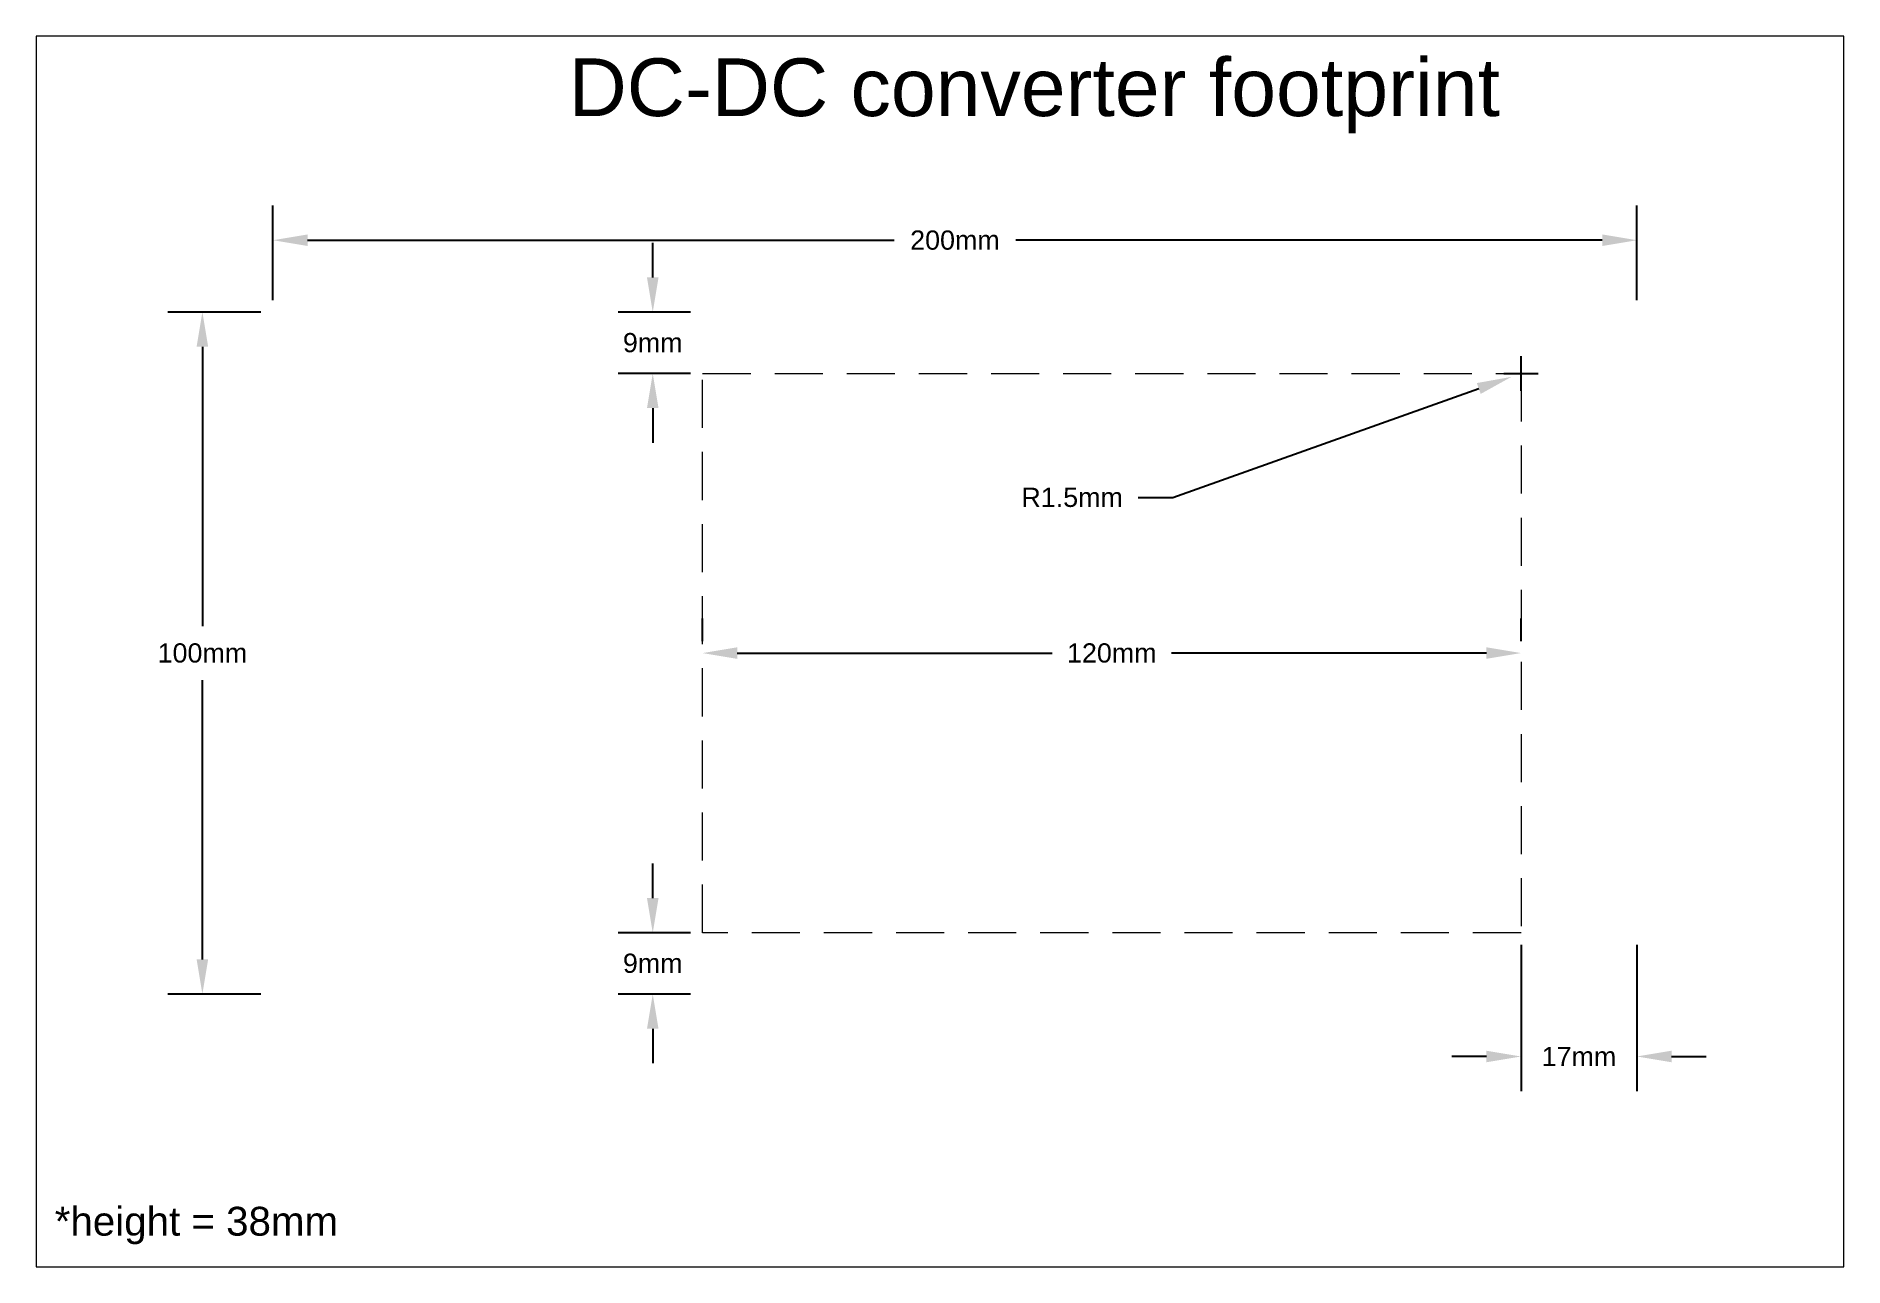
# Paper-space layout 'DC-DC' of a CAD drawing. Header units: centimetres. Extents: x 0.38 to 9.78, y 0.8 to 7.2.
import ezdxf

# ---------------------------------------------------------------- set-up
doc = ezdxf.new("R2010")
doc.units = ezdxf.units.CM
doc.header["$MEASUREMENT"] = 0
doc.linetypes.add('DASHED2', pattern=[0.375, 0.25, -0.125])
doc.styles.get("Standard").update_dxf_attribs({"font": 'Arial.ttf'})
doc.dimstyles.get("Standard").update_dxf_attribs({"dimtxt": 0.1, "dimasz": 0.18, "dimexe": 0.18, "dimexo": 0.0625, "dimgap": 0.09, "dimtad": 0, "dimtih": 1, "dimtoh": 1, "dimzin": 0, "dimdsep": 46, "dimtxsty": 'Standard', "dimcen": 0.09, "dimadec": 0, "dimazin": 0, "dimtfac": 1, "dimtofl": 0, "dimtmove": 0, "dimatfit": 3, "dimfxl": 1, "dimtolj": 1, "dimtzin": 0, "dimarcsym": 0})

# ---------------------------------------------------------------- blocks, each defined once
blk = doc.blocks.new('*D71')
at = {"color": 0, "lineweight": -2}
for p, q in [((1.6068, 5.8276), (1.6068, 6.3188)), ((8.7001, 5.8276), (8.7001, 6.3188)), ((1.7868, 6.1388), (4.837, 6.1388)), ((8.5201, 6.1388), (5.47, 6.1388))]:
    blk.add_line(p, q, dxfattribs=at)
at = {"color": 0}
for points in [[(1.7868, 6.1688), (1.7868, 6.1088), (1.6068, 6.1388)], [(8.5201, 6.1688), (8.5201, 6.1088), (8.7001, 6.1388)]]:
    blk.add_solid(points, dxfattribs=at)
at = {"layer": 'Defpoints', "color": 0}
for p in [(8.7001, 6.1388), (1.6068, 5.7651), (8.7001, 5.7651)]:
    blk.add_point(p, dxfattribs=at)
at = {"color": 0, "insert": (5.1535, 6.1388), "char_height": 0.1, "attachment_point": 5}
blk.add_mtext('\\A1;200mm', dxfattribs=at)
blk = doc.blocks.new('*D72')
at = {"color": 0, "lineweight": -2}
for p, q in [((1.5443, 5.7651), (1.06, 5.7651)), ((1.24, 5.5851), (1.24, 4.1325)), ((1.24, 2.3985), (1.24, 3.8511)), ((1.5443, 2.2185), (1.06, 2.2185))]:
    blk.add_line(p, q, dxfattribs=at)
at = {"color": 0}
for points in [[(1.21, 5.5851), (1.27, 5.5851), (1.24, 5.7651)], [(1.21, 2.3985), (1.27, 2.3985), (1.24, 2.2185)]]:
    blk.add_solid(points, dxfattribs=at)
at = {"layer": 'Defpoints', "color": 0}
for p in [(1.6068, 5.7651), (1.24, 2.2185), (1.6068, 2.2185)]:
    blk.add_point(p, dxfattribs=at)
at = {"color": 0, "insert": (1.24, 3.9918), "char_height": 0.1, "attachment_point": 5}
blk.add_mtext('\\A1;100mm', dxfattribs=at)
blk = doc.blocks.new('*D73')
at = {"color": 0, "lineweight": -2}
for p, q in [((8.0972, 2.4752), (8.0972, 1.714)), ((8.7001, 2.4752), (8.7001, 1.714)), ((7.9172, 1.894), (7.7372, 1.894)), ((8.8801, 1.894), (9.0601, 1.894))]:
    blk.add_line(p, q, dxfattribs=at)
at = {"color": 0}
for points in [[(7.9172, 1.924), (7.9172, 1.864), (8.0972, 1.894)], [(8.8801, 1.924), (8.8801, 1.864), (8.7001, 1.894)]]:
    blk.add_solid(points, dxfattribs=at)
at = {"layer": 'Defpoints', "color": 0}
for p in [(8.0972, 2.5377), (8.7001, 2.5377), (8.7001, 1.894)]:
    blk.add_point(p, dxfattribs=at)
at = {"color": 0, "insert": (8.3987, 1.894), "char_height": 0.1, "attachment_point": 5}
blk.add_mtext('\\A1;17mm', dxfattribs=at)
blk = doc.blocks.new('*D74')
at = {"color": 0, "lineweight": -2}
for p, q in [((3.582, 2.7177), (3.582, 2.8977)), ((3.7787, 2.5377), (3.402, 2.5377)), ((3.7787, 2.2185), (3.402, 2.2185)), ((3.582, 2.0385), (3.582, 1.8585))]:
    blk.add_line(p, q, dxfattribs=at)
at = {"color": 0}
for points in [[(3.552, 2.7177), (3.612, 2.7177), (3.582, 2.5377)], [(3.552, 2.0385), (3.612, 2.0385), (3.582, 2.2185)]]:
    blk.add_solid(points, dxfattribs=at)
at = {"layer": 'Defpoints', "color": 0}
for p in [(3.8412, 2.5377), (3.582, 2.2185), (3.8412, 2.2185)]:
    blk.add_point(p, dxfattribs=at)
at = {"color": 0, "insert": (3.582, 2.3781), "char_height": 0.1, "attachment_point": 5}
blk.add_mtext('\\A1;9mm', dxfattribs=at)
blk = doc.blocks.new('*D75')
at = {"color": 0, "lineweight": -2}
for p, q in [((3.582, 5.9451), (3.582, 6.1251)), ((3.7787, 5.7651), (3.402, 5.7651)), ((3.7787, 5.4459), (3.402, 5.4459)), ((3.582, 5.2659), (3.582, 5.0859))]:
    blk.add_line(p, q, dxfattribs=at)
at = {"color": 0}
for points in [[(3.552, 5.9451), (3.612, 5.9451), (3.582, 5.7651)], [(3.552, 5.2659), (3.612, 5.2659), (3.582, 5.4459)]]:
    blk.add_solid(points, dxfattribs=at)
at = {"layer": 'Defpoints', "color": 0}
for p in [(3.582, 5.7651), (3.8412, 5.7651), (3.8412, 5.4459)]:
    blk.add_point(p, dxfattribs=at)
at = {"color": 0, "insert": (3.582, 5.6055), "char_height": 0.1, "attachment_point": 5}
blk.add_mtext('\\A1;9mm', dxfattribs=at)
blk = doc.blocks.new('*D76')
at = {"color": 0, "lineweight": -2}
for p, q in [((3.8412, 4.0543), (3.8412, 4.1718)), ((8.0972, 4.0543), (8.0972, 4.1718)), ((4.0212, 3.9918), (5.6589, 3.9918)), ((7.9172, 3.9918), (6.2795, 3.9918))]:
    blk.add_line(p, q, dxfattribs=at)
at = {"color": 0}
for points in [[(4.0212, 4.0218), (4.0212, 3.9618), (3.8412, 3.9918)], [(7.9172, 4.0218), (7.9172, 3.9618), (8.0972, 3.9918)]]:
    blk.add_solid(points, dxfattribs=at)
at = {"layer": 'Defpoints', "color": 0}
for p in [(3.8412, 3.9918), (8.0972, 3.9918), (8.0972, 3.9918)]:
    blk.add_point(p, dxfattribs=at)
at = {"color": 0, "insert": (5.9692, 3.9918), "char_height": 0.1, "attachment_point": 5}
blk.add_mtext('\\A1;120mm', dxfattribs=at)
blk = doc.blocks.new('*D77')
at = {"color": 0, "lineweight": -2}
for p, q in [((8.0972, 5.3559), (8.0972, 5.5359)), ((6.286, 4.8011), (7.8775, 5.3677)), ((8.0072, 5.4459), (8.1872, 5.4459)), ((6.106, 4.8011), (6.286, 4.8011))]:
    blk.add_line(p, q, dxfattribs=at)
at = {"color": 0}
blk.add_solid([(7.8675, 5.396), (7.8876, 5.3395), (8.0471, 5.4281)], dxfattribs=at)
at = {"layer": 'Defpoints', "color": 0}
for p in [(8.0471, 5.4281, -12.4939), (8.0972, 5.4459, -12.4939)]:
    blk.add_point(p, dxfattribs=at)
at = {"color": 0, "insert": (5.7629, 4.8011), "char_height": 0.1, "attachment_point": 5}
blk.add_mtext('\\A1;R1.5mm', dxfattribs=at)

psp = doc.layouts.new('DC-DC')

# ---------------------------------------------------------------- linework, layer by layer
at = {"color": 5, "linetype": 'DASHED2', "lineweight": 5}
for p, q in [((3.8412, 5.4459), (8.0972, 5.4459)), ((3.8412, 2.5377), (3.8412, 5.4459)), ((8.0972, 5.4459), (8.0972, 2.5377)), ((8.0972, 2.5377), (3.8412, 2.5377))]:
    psp.add_line(p, q, dxfattribs=at)

# ---------------------------------------------------------------- texts
at = {"color": 5}
for s, height, p in [('DC-DC converter footprint', 0.3, (3.1442, 6.7843)), ('*height = 38mm', 0.15, (0.4722, 0.9622))]:
    psp.add_text(s, height=height, dxfattribs=at).set_placement(p)

# ---------------------------------------------------------------- dimensions: what is measured, and where the dimension line sits
for p1, p2, distance, text, picture, middle in [((1.6068, 5.7651), (8.7001, 5.7651), 0.3737, '200mm', '*D71', (5.1535, 6.1388)), ((3.8412, 5.4459), (3.8412, 5.7651), 0.2593, '9mm', '*D75', (3.582, 5.6055)), ((1.6068, 5.7651), (1.6068, 2.2185), -0.3668, '100mm', '*D72', (1.24, 3.9918)), ((3.8412, 2.5377), (3.8412, 2.2185), -0.2593, '9mm', '*D74', (3.582, 2.3781)), ((8.0972, 2.5377), (8.7001, 2.5377), -0.6437, '17mm', '*D73', (8.3987, 1.894))]:
    dim = psp.add_aligned_dim(p1=p1, p2=p2, distance=distance, text=text, dimstyle='Standard', override={"dimlfac": -2.819567}, dxfattribs=at)
    dim.commit()
    dim.dimension.update_dxf_attribs({"geometry": picture, "text_midpoint": middle})
dim = psp.add_radius_dim(center=(8.0972, 5.4459, -12.4939), mpoint=(8.0471, 5.4281, -12.4939), text='R1.5mm', dimstyle='Standard', override={"dimlfac": -2.819567}, dxfattribs=at)
dim.commit()
dim.dimension.update_dxf_attribs({"geometry": '*D77', "text_midpoint": (5.7629, 4.8011), "dimtype": 164})
dim = psp.add_aligned_dim(p1=(3.8412, 3.9918), p2=(8.0972, 3.9918), distance=0, text='120mm', dimstyle='Standard', dxfattribs=at)
dim.commit()
dim.dimension.update_dxf_attribs({"geometry": '*D76', "text_midpoint": (5.9692, 3.9918)})

# ---------------------------------------------------------------- viewports
at = {"layer": '0', "color": 250, "view_target_point": (-134.8507, -1056.7422), "view_twist_angle": 180}
psp.add_viewport(center=(5.0758, 4), size=(9.4005, 6.4), view_center_point=(1308.27, -1403.8505), view_height=18.04523, dxfattribs=at)

doc.saveas('drawing.dxf')
